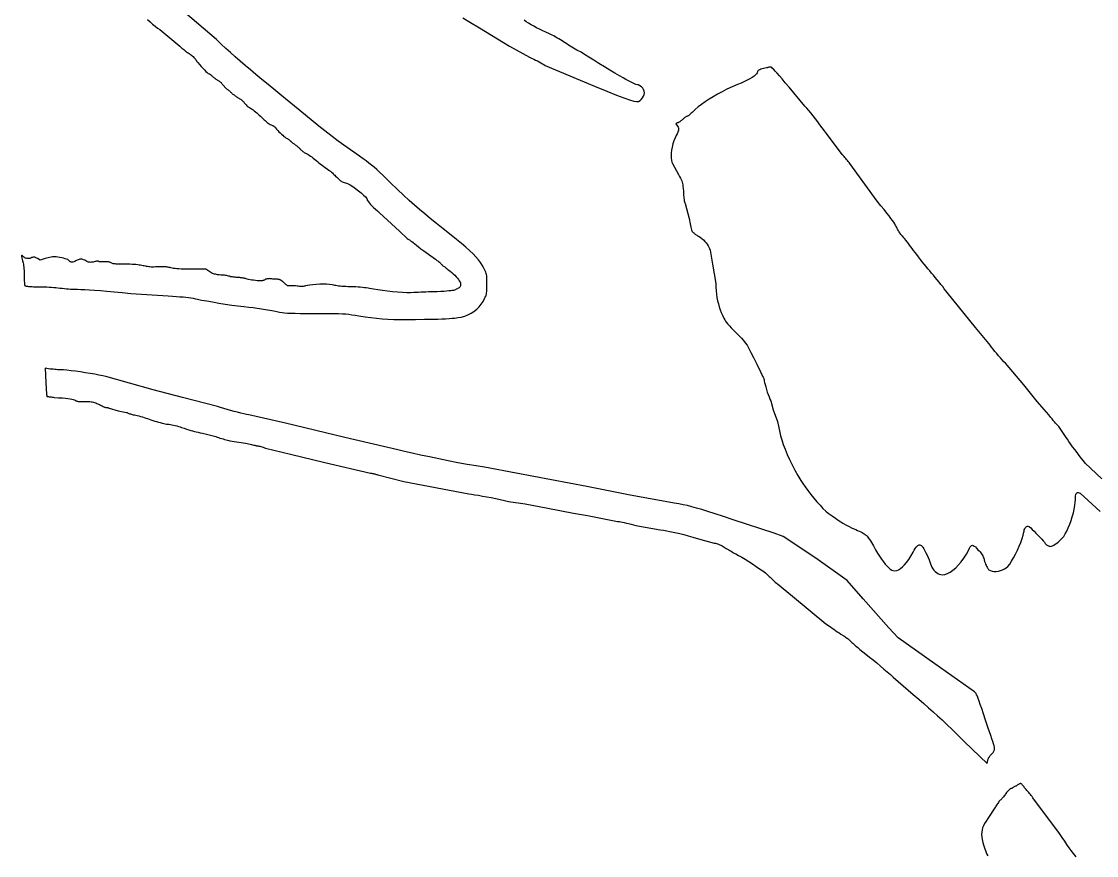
# Model space of a CAD drawing. Extents: x 0.2 to 12.9, y 0.2 to 14.
# Drawn here: x 0.594 to 4.473, y 6.386 to 9.396 of the extents above; entities that cross this region are included whole.
import ezdxf

# ---------------------------------------------------------------- set-up
doc = ezdxf.new("R2010")
doc.units = 0
doc.layers.get('0').update_dxf_attribs({"color": 5, "linetype": 'CONTINUOUS'})

msp = doc.modelspace()

# ---------------------------------------------------------------- linework, layer by layer
at = {"linetype": 'CONTINUOUS'}
for points in [[(1.048, 9.4024), (1.0575, 9.394), (1.0668, 9.3862), (1.0759, 9.3788), (1.0847, 9.3722), (1.0931, 9.3664), (1.1652, 9.3063), (1.1672, 9.3043), (1.1697, 9.3021), (1.1726, 9.2996), (1.1757, 9.297), (1.179, 9.2943), (1.1825, 9.2916), (1.1859, 9.289), (1.1892, 9.2865), (1.1923, 9.2843), (1.1952, 9.2823), (1.198, 9.2804), (1.2009, 9.2783), (1.2039, 9.2761), (1.2069, 9.2738), (1.2098, 9.2714), (1.2127, 9.2689), (1.2154, 9.2663), (1.218, 9.2636), (1.2203, 9.261), (1.2222, 9.2583), (1.2256, 9.2532), (1.2301, 9.2472), (1.2354, 9.2406), (1.2413, 9.2338), (1.2474, 9.2271), (1.2534, 9.2209), (1.259, 9.2154), (1.2638, 9.2111), (1.2677, 9.2082), (1.2703, 9.2072), (1.2709, 9.2068), (1.2717, 9.2064), (1.2728, 9.2058), (1.274, 9.205), (1.2755, 9.204), (1.277, 9.2028), (1.2787, 9.2014), (1.2805, 9.1999), (1.2823, 9.1982), (1.2842, 9.1964), (1.2862, 9.1946), (1.2883, 9.1929), (1.2906, 9.1912), (1.2928, 9.1896), (1.295, 9.188), (1.2973, 9.1866), (1.2994, 9.1853), (1.3014, 9.1842), (1.3033, 9.1832), (1.3051, 9.1822), (1.3069, 9.181), (1.3086, 9.1798), (1.3103, 9.1783), (1.3119, 9.1768), (1.3135, 9.1752), (1.3149, 9.1735), (1.3162, 9.1717), (1.3173, 9.17), (1.3183, 9.1682), (1.3333, 9.1532), (1.3352, 9.1521), (1.3373, 9.1507), (1.3394, 9.1491), (1.3416, 9.1472), (1.3438, 9.1453), (1.3461, 9.1432), (1.3483, 9.1411), (1.3504, 9.139), (1.3525, 9.137), (1.3543, 9.1351), (1.3562, 9.1341), (1.3583, 9.1327), (1.3604, 9.1311), (1.3626, 9.1294), (1.3649, 9.1276), (1.3671, 9.1258), (1.3693, 9.1241), (1.3715, 9.1226), (1.3735, 9.1212), (1.3754, 9.1201), (1.3773, 9.1191), (1.3793, 9.118), (1.3814, 9.1167), (1.3836, 9.1153), (1.3859, 9.1137), (1.3881, 9.1121), (1.3903, 9.1104), (1.3925, 9.1087), (1.3945, 9.1069), (1.3964, 9.1051), (1.3976, 9.1024), (1.3992, 9.0997), (1.4013, 9.0971), (1.4038, 9.0945), (1.4065, 9.092), (1.4096, 9.0895), (1.4129, 9.0872), (1.4163, 9.085), (1.4198, 9.083), (1.4234, 9.0811), (1.4264, 9.079), (1.4298, 9.0765), (1.4336, 9.0735), (1.4378, 9.0701), (1.4422, 9.0664), (1.4468, 9.0625), (1.4515, 9.0583), (1.4562, 9.054), (1.4609, 9.0495), (1.4655, 9.045), (1.4691, 9.0414), (1.4729, 9.0379), (1.4768, 9.0346), (1.4806, 9.0314), (1.4842, 9.0285), (1.4877, 9.026), (1.491, 9.0239), (1.4939, 9.0224), (1.4964, 9.0214), (1.4985, 9.021), (1.4995, 9.0208), (1.5006, 9.0204), (1.5018, 9.0196), (1.5032, 9.0187), (1.5045, 9.0176), (1.5058, 9.0165), (1.5072, 9.0153), (1.5084, 9.0141), (1.5095, 9.013), (1.5105, 9.012), (1.5143, 9.0074), (1.5183, 9.0028), (1.5226, 8.9981), (1.527, 8.9935), (1.5315, 8.9891), (1.536, 8.985), (1.5404, 8.9812), (1.5447, 8.9779), (1.5488, 8.9751), (1.5526, 8.973), (1.5543, 8.972), (1.5561, 8.9709), (1.5578, 8.9697), (1.5594, 8.9685), (1.5608, 8.9673), (1.5621, 8.9663), (1.5631, 8.9653), (1.5639, 8.9646), (1.5644, 8.9641), (1.5646, 8.964), (1.5655, 8.9631), (1.5664, 8.9621), (1.5674, 8.9612), (1.5686, 8.9602), (1.5698, 8.9591), (1.5713, 8.9579), (1.5729, 8.9566), (1.5749, 8.9552), (1.5771, 8.9537), (1.5796, 8.952), (1.5814, 8.951), (1.5832, 8.9498), (1.585, 8.9485), (1.5868, 8.9471), (1.5886, 8.9456), (1.5904, 8.9439), (1.5922, 8.9423), (1.594, 8.9405), (1.5958, 8.9387), (1.5976, 8.9369), (1.5995, 8.9351), (1.6015, 8.933), (1.6037, 8.931), (1.606, 8.9289), (1.6085, 8.9268), (1.611, 8.9248), (1.6136, 8.923), (1.6162, 8.9214), (1.6189, 8.92), (1.6216, 8.9189), (1.6246, 8.9177), (1.628, 8.9158), (1.6319, 8.9133), (1.6362, 8.9103), (1.6408, 8.9069), (1.6456, 8.9031), (1.6507, 8.8991), (1.6559, 8.8948), (1.6613, 8.8904), (1.6667, 8.8859), (1.7027, 8.8589), (1.7039, 8.8585), (1.7055, 8.8575), (1.7075, 8.856), (1.7099, 8.8541), (1.7125, 8.8517), (1.7152, 8.8491), (1.7181, 8.8463), (1.7211, 8.8435), (1.724, 8.8406), (1.7267, 8.8378), (1.731, 8.8336), (1.7348, 8.8299), (1.7383, 8.8266), (1.7416, 8.8238), (1.7447, 8.8213), (1.7479, 8.8192), (1.7512, 8.8175), (1.7547, 8.816), (1.7585, 8.8148), (1.7628, 8.8138), (1.7701, 8.8109), (1.779, 8.8061), (1.7889, 8.7999), (1.7993, 8.7927), (1.8097, 8.7849), (1.8194, 8.7771), (1.8279, 8.7696), (1.8347, 8.7629), (1.8392, 8.7575), (1.8408, 8.7538), (1.8414, 8.7515), (1.8429, 8.7485), (1.8455, 8.7447), (1.8489, 8.7403), (1.8532, 8.7354), (1.8583, 8.73), (1.8642, 8.7242), (1.8708, 8.7182), (1.8781, 8.712), (1.8859, 8.7057), (1.958, 8.6396), (1.985, 8.6126), (1.9893, 8.61), (1.9935, 8.6074), (1.9978, 8.6046), (2.0022, 8.6015), (2.0071, 8.598), (2.0127, 8.5938), (2.019, 8.5888), (2.0264, 8.5829), (2.035, 8.5759), (2.045, 8.5676), (2.0871, 8.5375), (2.0899, 8.5357), (2.0928, 8.5336), (2.0957, 8.5315), (2.0986, 8.5293), (2.1014, 8.527), (2.104, 8.5248), (2.1063, 8.5226), (2.1083, 8.5204), (2.1099, 8.5184), (2.1111, 8.5165), (2.1123, 8.5155), (2.1139, 8.5144), (2.1159, 8.513), (2.1183, 8.5115), (2.1209, 8.5098), (2.1237, 8.5079), (2.1265, 8.5058), (2.1295, 8.5035), (2.1324, 8.5011), (2.1351, 8.4985), (2.1406, 8.4946), (2.1461, 8.4901), (2.1516, 8.4852), (2.1568, 8.4801), (2.1618, 8.4748), (2.1663, 8.4697), (2.1702, 8.4649), (2.1734, 8.4604), (2.1758, 8.4566), (2.1772, 8.4535), (2.1779, 8.45), (2.1782, 8.4469), (2.1781, 8.4441), (2.1775, 8.4415), (2.1764, 8.4392), (2.1748, 8.437), (2.1726, 8.435), (2.1698, 8.4331), (2.1663, 8.4312), (2.1622, 8.4294), (2.1593, 8.4278), (2.1561, 8.4265), (2.1524, 8.4254), (2.1478, 8.4245), (2.1423, 8.4238), (2.1356, 8.4232), (2.1275, 8.4226), (2.1179, 8.4219), (2.1065, 8.4212), (2.0931, 8.4204), (2.083, 8.4203), (2.0728, 8.4201), (2.0626, 8.4198), (2.0527, 8.4194), (2.0432, 8.4189), (2.0343, 8.4185), (2.0262, 8.4181), (2.0192, 8.4177), (2.0134, 8.4175), (2.009, 8.4174), (1.9977, 8.4169), (1.9838, 8.417), (1.968, 8.4176), (1.9508, 8.4188), (1.9328, 8.4204), (1.9145, 8.4224), (1.8965, 8.4246), (1.8794, 8.4271), (1.8636, 8.4297), (1.8498, 8.4324), (1.8441, 8.4333), (1.8377, 8.4342), (1.8309, 8.4351), (1.8236, 8.4358), (1.8161, 8.4366), (1.8083, 8.4372), (1.8005, 8.4377), (1.7928, 8.4381), (1.7851, 8.4383), (1.7778, 8.4384), (1.7706, 8.4385), (1.7635, 8.4388), (1.7566, 8.4392), (1.7499, 8.4397), (1.7436, 8.4403), (1.7378, 8.441), (1.7325, 8.4418), (1.7278, 8.4427), (1.7239, 8.4436), (1.7207, 8.4444), (1.714, 8.446), (1.7049, 8.447), (1.6941, 8.4476), (1.6822, 8.4477), (1.6697, 8.4474), (1.6571, 8.4468), (1.6452, 8.4459), (1.6344, 8.4446), (1.6254, 8.4431), (1.6186, 8.4414), (1.6159, 8.4406), (1.6131, 8.44), (1.6103, 8.4396), (1.6072, 8.4393), (1.604, 8.4392), (1.6005, 8.4393), (1.5966, 8.4396), (1.5924, 8.44), (1.5877, 8.4406), (1.5826, 8.4414), (1.5556, 8.4414), (1.5546, 8.4416), (1.5534, 8.4421), (1.5521, 8.4429), (1.5507, 8.4439), (1.5492, 8.4452), (1.5476, 8.4466), (1.5459, 8.4482), (1.5441, 8.4499), (1.5423, 8.4517), (1.5405, 8.4535), (1.5387, 8.4552), (1.537, 8.4567), (1.5353, 8.4581), (1.5337, 8.4592), (1.5323, 8.4602), (1.531, 8.461), (1.53, 8.4617), (1.5292, 8.4621), (1.5287, 8.4624), (1.5285, 8.4625), (1.5274, 8.4633), (1.526, 8.4639), (1.5243, 8.4644), (1.5222, 8.4648), (1.5199, 8.4651), (1.5173, 8.4653), (1.5144, 8.4654), (1.5113, 8.4654), (1.508, 8.4655), (1.5045, 8.4655), (1.5003, 8.4663), (1.4965, 8.4669), (1.4931, 8.4674), (1.49, 8.4676), (1.4872, 8.4677), (1.4846, 8.4676), (1.4821, 8.4674), (1.4796, 8.4669), (1.4771, 8.4663), (1.4745, 8.4655), (1.4734, 8.4646), (1.472, 8.4637), (1.4703, 8.4628), (1.4684, 8.462), (1.4662, 8.4613), (1.4639, 8.4607), (1.4614, 8.4602), (1.4588, 8.4598), (1.4562, 8.4596), (1.4534, 8.4595), (1.4492, 8.4596), (1.4438, 8.4601), (1.4377, 8.4608), (1.4312, 8.4618), (1.4245, 8.4628), (1.4182, 8.464), (1.4125, 8.4652), (1.4077, 8.4664), (1.4042, 8.4675), (1.4024, 8.4685), (1.4012, 8.4686), (1.3996, 8.4688), (1.3976, 8.4691), (1.3952, 8.4695), (1.3926, 8.47), (1.3899, 8.4704), (1.387, 8.4708), (1.3841, 8.4712), (1.3812, 8.4714), (1.3784, 8.4715), (1.3748, 8.4716), (1.3712, 8.4718), (1.3677, 8.4721), (1.3643, 8.4725), (1.3611, 8.473), (1.358, 8.4734), (1.3552, 8.4738), (1.3526, 8.4742), (1.3503, 8.4744), (1.3483, 8.4745), (1.3463, 8.4754), (1.3437, 8.4763), (1.3408, 8.4771), (1.3374, 8.4779), (1.3337, 8.4786), (1.3297, 8.4792), (1.3256, 8.4797), (1.3213, 8.4801), (1.3168, 8.4804), (1.3123, 8.4805), (1.3064, 8.4813), (1.3013, 8.482), (1.2969, 8.4827), (1.293, 8.4834), (1.2894, 8.4842), (1.2861, 8.4852), (1.283, 8.4865), (1.2799, 8.4881), (1.2767, 8.4901), (1.2733, 8.4925), (1.2583, 8.5015), (1.2012, 8.5015), (1.1893, 8.5016), (1.1787, 8.5018), (1.1694, 8.5022), (1.1611, 8.5028), (1.1539, 8.5034), (1.1476, 8.5041), (1.1421, 8.5049), (1.1372, 8.5057), (1.1329, 8.5066), (1.1291, 8.5075), (1.1256, 8.5083), (1.1221, 8.509), (1.1186, 8.5095), (1.115, 8.5099), (1.1111, 8.5101), (1.1069, 8.5103), (1.1021, 8.5104), (1.0968, 8.5105), (1.0909, 8.5105), (1.0841, 8.5105), (1.0773, 8.5098), (1.0713, 8.5094), (1.0659, 8.5093), (1.0611, 8.5094), (1.0567, 8.5098), (1.0525, 8.5103), (1.0485, 8.511), (1.0445, 8.5118), (1.0404, 8.5126), (1.036, 8.5135), (1.0322, 8.5144), (1.0281, 8.5153), (1.0234, 8.5161), (1.0184, 8.5169), (1.0128, 8.5176), (1.0066, 8.5183), (0.9999, 8.5188), (0.9926, 8.5192), (0.9846, 8.5194), (0.976, 8.5195), (0.9667, 8.5195), (0.9585, 8.5195), (0.9514, 8.5196), (0.9453, 8.5197), (0.9399, 8.5199), (0.9353, 8.5202), (0.9313, 8.5206), (0.9278, 8.5211), (0.9247, 8.5217), (0.9219, 8.5225), (0.9193, 8.5242), (0.9168, 8.5254), (0.9144, 8.5265), (0.912, 8.5272), (0.9095, 8.5278), (0.907, 8.5281), (0.9043, 8.5284), (0.9014, 8.5285), (0.8983, 8.5285), (0.8949, 8.5285), (0.8739, 8.5285), (0.873, 8.5293), (0.872, 8.53), (0.8709, 8.5304), (0.8697, 8.5307), (0.8682, 8.5308), (0.8665, 8.5307), (0.8645, 8.5304), (0.862, 8.53), (0.8592, 8.5293), (0.8559, 8.5285), (0.8517, 8.5277), (0.8481, 8.5271), (0.845, 8.5267), (0.8423, 8.5266), (0.8397, 8.5267), (0.8373, 8.527), (0.8348, 8.5277), (0.8321, 8.5286), (0.8292, 8.5299), (0.8258, 8.5315), (0.8216, 8.534), (0.8178, 8.5359), (0.8143, 8.5372), (0.811, 8.538), (0.8078, 8.5383), (0.8046, 8.538), (0.8014, 8.5372), (0.7979, 8.5359), (0.794, 8.534), (0.7898, 8.5315), (0.7856, 8.5299), (0.7821, 8.5287), (0.779, 8.5278), (0.7764, 8.5274), (0.774, 8.5274), (0.7718, 8.5279), (0.7697, 8.5288), (0.7676, 8.5302), (0.7653, 8.5321), (0.7628, 8.5345), (0.7602, 8.5363), (0.7563, 8.5381), (0.7512, 8.5398), (0.7453, 8.5414), (0.7387, 8.5428), (0.7318, 8.5441), (0.7248, 8.5451), (0.718, 8.5459), (0.7115, 8.5464), (0.7057, 8.5465), (0.6787, 8.5405), (0.6607, 8.5345), (0.6516, 8.5405), (0.6484, 8.5422), (0.6457, 8.5434), (0.6435, 8.5444), (0.6417, 8.5451), (0.64, 8.5454), (0.6385, 8.5455), (0.6369, 8.5453), (0.6351, 8.545), (0.6331, 8.5443), (0.6306, 8.5435), (0.627, 8.542), (0.6235, 8.541), (0.62, 8.5404), (0.6166, 8.5403), (0.6134, 8.5405), (0.6103, 8.5412), (0.6075, 8.5421), (0.6049, 8.5434), (0.6026, 8.5448), (0.6006, 8.5465), (0.5982, 8.549), (0.5962, 8.5508), (0.5948, 8.5518), (0.5939, 8.5521), (0.5935, 8.5514), (0.5935, 8.5498), (0.5939, 8.5471), (0.5947, 8.5432), (0.596, 8.538), (0.5976, 8.5315), (0.5985, 8.5284), (0.5994, 8.5245), (0.6002, 8.5199), (0.601, 8.5147), (0.6017, 8.509), (0.6024, 8.503), (0.6029, 8.4967), (0.6033, 8.4903), (0.6035, 8.4839), (0.6036, 8.4775), (0.6036, 8.47), (0.6036, 8.4636), (0.6037, 8.4583), (0.6038, 8.454), (0.604, 8.4505), (0.6042, 8.4476), (0.6046, 8.4454), (0.6051, 8.4437), (0.6058, 8.4424), (0.6066, 8.4414), (0.6079, 8.4414), (0.6098, 8.4411), (0.6123, 8.4408), (0.6154, 8.4404), (0.619, 8.4399), (0.623, 8.4395), (0.6275, 8.4391), (0.6323, 8.4388), (0.6373, 8.4385), (0.6426, 8.4384), (0.6477, 8.4384), (0.6539, 8.4384), (0.6609, 8.4384), (0.6686, 8.4383), (0.6768, 8.4381), (0.6852, 8.4378), (0.6937, 8.4374), (0.7021, 8.4369), (0.7102, 8.4362), (0.7177, 8.4354), (0.7251, 8.4345), (0.7327, 8.4337), (0.7404, 8.4328), (0.7481, 8.432), (0.7556, 8.4313), (0.7629, 8.4307), (0.7698, 8.4302), (0.7761, 8.4298), (0.7819, 8.4295), (0.7868, 8.4294), (0.7961, 8.4293), (0.8077, 8.429), (0.8217, 8.4285), (0.8381, 8.4276), (0.857, 8.4264), (0.8782, 8.4249), (0.902, 8.423), (0.9281, 8.4206), (0.9568, 8.4177), (0.988, 8.4144), (1.1231, 8.4054), (1.1385, 8.4045), (1.1525, 8.4036), (1.1651, 8.4026), (1.1765, 8.4016), (1.1869, 8.4005), (1.1964, 8.3994), (1.2051, 8.3981), (1.2133, 8.3967), (1.2209, 8.3951), (1.2282, 8.3934), (1.2436, 8.3904), (1.2621, 8.3871), (1.283, 8.3835), (1.3055, 8.3798), (1.3288, 8.3761), (1.3521, 8.3726), (1.3746, 8.3695), (1.3955, 8.3668), (1.4141, 8.3647), (1.4294, 8.3634), (1.5045, 8.3514), (1.5153, 8.3489), (1.5247, 8.347), (1.5336, 8.3454), (1.5429, 8.3443), (1.5533, 8.3435), (1.5657, 8.3429), (1.5809, 8.3426), (1.5997, 8.3424), (1.6231, 8.3423), (1.6517, 8.3423), (1.6796, 8.3423), (1.7028, 8.3423), (1.722, 8.3421), (1.738, 8.3418), (1.7515, 8.3412), (1.7634, 8.3404), (1.7745, 8.3392), (1.7856, 8.3377), (1.7974, 8.3358), (1.8108, 8.3333), (1.8334, 8.33), (1.8545, 8.3272), (1.8749, 8.3249), (1.8952, 8.3231), (1.9159, 8.3217), (1.9377, 8.3208), (1.9612, 8.3203), (1.987, 8.3203), (2.0158, 8.3206), (2.048, 8.3213), (2.0642, 8.3214), (2.0801, 8.3217), (2.0956, 8.3221), (2.1102, 8.3226), (2.1239, 8.3232), (2.1363, 8.3239), (2.1471, 8.3247), (2.1563, 8.3255), (2.1633, 8.3264), (2.1682, 8.3273), (2.1807, 8.329), (2.1929, 8.3322), (2.2046, 8.3368), (2.2158, 8.3426), (2.2264, 8.3495), (2.2361, 8.3574), (2.2448, 8.3661), (2.2525, 8.3757), (2.2591, 8.3858), (2.2643, 8.3964), (2.2667, 8.4007), (2.2687, 8.4046), (2.2702, 8.4085), (2.2713, 8.4124), (2.2721, 8.4167), (2.2727, 8.4215), (2.273, 8.427), (2.2732, 8.4336), (2.2733, 8.4413), (2.2733, 8.4505), (2.2733, 8.4594), (2.2732, 8.4668), (2.2729, 8.4728), (2.2725, 8.4779), (2.2718, 8.4824), (2.2707, 8.4866), (2.2691, 8.4908), (2.2671, 8.4955), (2.2645, 8.501), (2.2613, 8.5075), (2.2562, 8.5166), (2.25, 8.526), (2.2424, 8.5358), (2.2334, 8.5461), (2.223, 8.5571), (2.2109, 8.5687), (2.1971, 8.5812), (2.1814, 8.5946), (2.1638, 8.609), (2.1441, 8.6246), (2.1156, 8.6473), (2.0908, 8.6671), (2.0688, 8.6848), (2.0488, 8.7012), (2.03, 8.717), (2.0116, 8.733), (1.9927, 8.7499), (1.9725, 8.7685), (1.9502, 8.7895), (1.9249, 8.8138), (1.9099, 8.8287), (1.8969, 8.8414), (1.8856, 8.8522), (1.8754, 8.8615), (1.866, 8.8697), (1.8568, 8.8774), (1.8475, 8.8848), (1.8375, 8.8924), (1.8264, 8.9007), (1.8138, 8.9099), (1.7357, 8.964), (1.6667, 9.018), (1.5976, 9.0751), (1.5466, 9.1171), (1.4835, 9.1682), (1.4608, 9.1866), (1.4396, 9.2041), (1.4196, 9.2208), (1.4006, 9.2369), (1.3825, 9.2526), (1.365, 9.2681), (1.3479, 9.2834), (1.3311, 9.2988), (1.3143, 9.3144), (1.2973, 9.3303), (1.1531, 9.4535)], [(2.1856, 9.4094), (2.2137, 9.3924), (2.2462, 9.3724), (2.3544, 9.3063), (2.4264, 9.2673), (2.4313, 9.2652), (2.4367, 9.2627), (2.4425, 9.2598), (2.4487, 9.2567), (2.455, 9.2534), (2.4612, 9.25), (2.4674, 9.2466), (2.4732, 9.2432), (2.4786, 9.2401), (2.4835, 9.2372), (2.6607, 9.1622), (2.7052, 9.1444), (2.7405, 9.1304), (2.7677, 9.12), (2.7881, 9.1128), (2.8029, 9.1085), (2.8133, 9.1068), (2.8205, 9.1074), (2.8257, 9.1101), (2.83, 9.1144), (2.8348, 9.1201), (2.8385, 9.1258), (2.8407, 9.1318), (2.8414, 9.1379), (2.8407, 9.144), (2.8386, 9.1498), (2.8353, 9.1552), (2.8308, 9.1599), (2.8251, 9.1638), (2.8185, 9.1666), (2.8108, 9.1682), (2.7748, 9.1862), (2.7646, 9.192), (2.751, 9.1999), (2.7346, 9.2097), (2.7164, 9.2206), (2.6971, 9.2324), (2.6775, 9.2444), (2.6584, 9.2561), (2.6407, 9.2672), (2.6252, 9.2771), (2.6126, 9.2853), (2.6079, 9.2873), (2.6026, 9.2899), (2.5971, 9.2928), (2.5912, 9.296), (2.5852, 9.2995), (2.5791, 9.3032), (2.573, 9.307), (2.567, 9.3109), (2.5611, 9.3146), (2.5556, 9.3183), (2.55, 9.322), (2.5441, 9.3258), (2.5381, 9.3296), (2.532, 9.3334), (2.5259, 9.3371), (2.5199, 9.3406), (2.514, 9.3438), (2.5085, 9.3468), (2.5033, 9.3493), (2.4985, 9.3514), (2.4862, 9.3568), (2.4743, 9.3622), (2.4631, 9.3676), (2.4524, 9.373), (2.4422, 9.3784), (2.4325, 9.3838), (2.4234, 9.3892), (2.4149, 9.3946), (2.4069, 9.4)], [(4.4925, 7.7447), (4.4324, 7.8018), (4.4257, 7.8098), (4.4183, 7.819), (4.4105, 7.8291), (4.4025, 7.8398), (4.3945, 7.8506), (4.3868, 7.8613), (4.3796, 7.8714), (4.3731, 7.8806), (4.3677, 7.8886), (4.3634, 7.8949), (4.3393, 7.9309), (4.3364, 7.934), (4.333, 7.9376), (4.3292, 7.9418), (4.3252, 7.9463), (4.3209, 7.9512), (4.3166, 7.9562), (4.3123, 7.9613), (4.3081, 7.9664), (4.3041, 7.9713), (4.3003, 7.976), (4.2583, 8.024), (4.2102, 8.0841), (4.1441, 8.1622), (4.1385, 8.168), (4.1324, 8.1746), (4.1261, 8.1817), (4.1195, 8.1893), (4.113, 8.1971), (4.1065, 8.205), (4.1003, 8.2128), (4.0944, 8.2204), (4.0889, 8.2276), (4.0841, 8.2342), (4.036, 8.2913), (3.9339, 8.4174), (3.9291, 8.4241), (3.9236, 8.4313), (3.9177, 8.439), (3.9113, 8.4471), (3.9047, 8.4553), (3.8978, 8.4637), (3.8909, 8.472), (3.8841, 8.4802), (3.8773, 8.488), (3.8709, 8.4955), (3.8644, 8.503), (3.8577, 8.5111), (3.8508, 8.5196), (3.8439, 8.5284), (3.8371, 8.5372), (3.8304, 8.5459), (3.8241, 8.5543), (3.8181, 8.5624), (3.8127, 8.5699), (3.8078, 8.5766), (3.8032, 8.5829), (3.7986, 8.5891), (3.7939, 8.5951), (3.7893, 8.6008), (3.7849, 8.6062), (3.7808, 8.6112), (3.777, 8.6156), (3.7737, 8.6193), (3.7709, 8.6224), (3.7688, 8.6246), (3.7669, 8.6274), (3.7649, 8.6303), (3.7628, 8.6334), (3.7607, 8.6365), (3.7586, 8.6396), (3.7567, 8.6428), (3.7548, 8.6459), (3.7532, 8.6489), (3.7518, 8.6519), (3.7508, 8.6547), (3.7479, 8.66), (3.7447, 8.6655), (3.7409, 8.6714), (3.7364, 8.6779), (3.7309, 8.6854), (3.7242, 8.6942), (3.7161, 8.7046), (3.7064, 8.7167), (3.6951, 8.731), (3.6817, 8.7477), (3.5826, 8.8829), (3.5798, 8.8866), (3.5769, 8.8903), (3.5739, 8.8942), (3.5709, 8.898), (3.5679, 8.9017), (3.5651, 8.9052), (3.5623, 8.9084), (3.5598, 8.9113), (3.5575, 8.9139), (3.5556, 8.9159), (3.4985, 8.991), (3.491, 9.0012), (3.4832, 9.012), (3.475, 9.023), (3.4667, 9.0341), (3.4583, 9.045), (3.4501, 9.0556), (3.442, 9.0657), (3.4343, 9.0749), (3.4271, 9.0831), (3.4204, 9.0901), (3.3634, 9.1592), (3.3499, 9.175), (3.3383, 9.1886), (3.3285, 9.1999), (3.3202, 9.2092), (3.3134, 9.2166), (3.308, 9.2223), (3.3038, 9.2264), (3.3007, 9.2292), (3.2986, 9.2308), (3.2973, 9.2312), (3.2963, 9.2312), (3.2952, 9.2311), (3.2937, 9.231), (3.292, 9.2309), (3.2902, 9.2306), (3.2882, 9.2302), (3.2862, 9.2297), (3.2842, 9.229), (3.2823, 9.2282), (3.2763, 9.2272), (3.2708, 9.2261), (3.2659, 9.2248), (3.2616, 9.2234), (3.2579, 9.2218), (3.2548, 9.2202), (3.2524, 9.2185), (3.2507, 9.2168), (3.2496, 9.215), (3.2492, 9.2132), (3.2485, 9.2103), (3.2461, 9.2068), (3.2422, 9.2029), (3.2369, 9.1987), (3.2301, 9.1941), (3.222, 9.1892), (3.2126, 9.1841), (3.202, 9.1789), (3.1901, 9.1736), (3.1772, 9.1682), (3.1578, 9.1599), (3.1393, 9.1513), (3.1218, 9.1425), (3.1051, 9.1334), (3.0893, 9.1242), (3.0745, 9.115), (3.0605, 9.1057), (3.0474, 9.0964), (3.0353, 9.0872), (3.024, 9.0781), (3.0204, 9.0745), (3.0169, 9.071), (3.0135, 9.0676), (3.0102, 9.0644), (3.0071, 9.0616), (3.0044, 9.059), (3.0019, 9.057), (2.9998, 9.0554), (2.9982, 9.0544), (2.997, 9.0541), (2.9959, 9.0539), (2.9945, 9.0534), (2.9929, 9.0526), (2.9911, 9.0516), (2.9891, 9.0503), (2.987, 9.0489), (2.9849, 9.0473), (2.9829, 9.0456), (2.9809, 9.0438), (2.979, 9.042), (2.9771, 9.0403), (2.9751, 9.0385), (2.973, 9.0368), (2.9709, 9.0352), (2.9688, 9.0338), (2.9669, 9.0325), (2.965, 9.0315), (2.9634, 9.0307), (2.962, 9.0302), (2.961, 9.03), (2.955, 9.027), (2.961, 9.018), (2.9626, 9.0147), (2.9638, 9.0119), (2.9645, 9.0093), (2.9647, 9.0067), (2.9643, 9.0038), (2.9633, 9.0003), (2.9617, 8.996), (2.9592, 8.9907), (2.956, 8.9841), (2.952, 8.976), (2.9478, 8.965), (2.9444, 8.9539), (2.9417, 8.9428), (2.9397, 8.932), (2.9384, 8.9215), (2.9379, 8.9118), (2.9381, 8.9028), (2.939, 8.8949), (2.9406, 8.8882), (2.9429, 8.8829), (2.964, 8.8438), (2.968, 8.8365), (2.9713, 8.8304), (2.9739, 8.8252), (2.9759, 8.8205), (2.9775, 8.8161), (2.9787, 8.8114), (2.9796, 8.8062), (2.9804, 8.8001), (2.9811, 8.7928), (2.982, 8.7838), (2.9821, 8.7784), (2.9823, 8.773), (2.9827, 8.7678), (2.9832, 8.7627), (2.9839, 8.7579), (2.9846, 8.7533), (2.9854, 8.749), (2.9862, 8.7452), (2.9871, 8.7417), (2.988, 8.7387), (3.003, 8.6847), (3.004, 8.6783), (3.0051, 8.6719), (3.0063, 8.6656), (3.0077, 8.6596), (3.009, 8.6539), (3.0103, 8.6488), (3.0117, 8.6444), (3.0129, 8.6408), (3.014, 8.6381), (3.015, 8.6366), (3.0161, 8.6356), (3.0175, 8.6342), (3.0192, 8.6326), (3.0211, 8.6309), (3.0233, 8.6291), (3.0256, 8.6273), (3.0281, 8.6256), (3.0307, 8.6241), (3.0333, 8.6227), (3.036, 8.6216), (3.0429, 8.617), (3.0491, 8.6123), (3.0546, 8.6074), (3.0595, 8.6023), (3.0638, 8.5972), (3.0676, 8.592), (3.0709, 8.5867), (3.0737, 8.5814), (3.0761, 8.576), (3.0781, 8.5706), (3.0871, 8.5195), (3.0991, 8.4505), (3.0994, 8.4371), (3.1002, 8.4242), (3.1014, 8.4116), (3.1032, 8.3995), (3.1055, 8.3878), (3.1082, 8.3765), (3.1113, 8.3657), (3.1149, 8.3554), (3.1188, 8.3456), (3.1231, 8.3363), (3.1258, 8.3303), (3.1284, 8.3249), (3.1312, 8.3197), (3.1344, 8.3146), (3.1381, 8.3093), (3.1426, 8.3037), (3.1479, 8.2975), (3.1543, 8.2905), (3.162, 8.2825), (3.1712, 8.2733), (3.1824, 8.262), (3.1915, 8.2528), (3.199, 8.2446), (3.2055, 8.2364), (3.2117, 8.2271), (3.2183, 8.2158), (3.2259, 8.2013), (3.2352, 8.1828), (3.2467, 8.159), (3.2613, 8.1291), (3.2631, 8.1255), (3.2648, 8.122), (3.2665, 8.1186), (3.2681, 8.1153), (3.2695, 8.1122), (3.2708, 8.1095), (3.2718, 8.107), (3.2726, 8.1049), (3.2731, 8.1033), (3.2733, 8.1021), (3.2737, 8.0983), (3.2749, 8.0926), (3.2768, 8.0853), (3.2791, 8.077), (3.2819, 8.0679), (3.2849, 8.0586), (3.2881, 8.0495), (3.2913, 8.0409), (3.2944, 8.0333), (3.2973, 8.027), (3.3063, 7.994), (3.3213, 7.952), (3.3303, 7.9129), (3.3329, 7.9002), (3.337, 7.8856), (3.3424, 7.8694), (3.349, 7.852), (3.3566, 7.8337), (3.3651, 7.8148), (3.3744, 7.7955), (3.3843, 7.7762), (3.3947, 7.7572), (3.4054, 7.7387), (3.4126, 7.728), (3.4212, 7.7159), (3.431, 7.7028), (3.4416, 7.6893), (3.4527, 7.6757), (3.464, 7.6624), (3.4752, 7.6499), (3.4858, 7.6387), (3.4957, 7.6291), (3.5045, 7.6216), (3.5186, 7.6117), (3.5306, 7.6033), (3.5409, 7.5962), (3.5498, 7.5903), (3.5578, 7.5852), (3.5653, 7.5808), (3.5726, 7.5767), (3.5801, 7.5728), (3.5883, 7.5688), (3.5976, 7.5646), (3.6045, 7.5619), (3.6109, 7.5592), (3.6168, 7.5565), (3.6221, 7.554), (3.6269, 7.5514), (3.6311, 7.549), (3.6348, 7.5467), (3.638, 7.5445), (3.6406, 7.5424), (3.6426, 7.5405), (3.6447, 7.5383), (3.6472, 7.5352), (3.6502, 7.5314), (3.6534, 7.5269), (3.6569, 7.5218), (3.6606, 7.5161), (3.6644, 7.51), (3.6682, 7.5034), (3.672, 7.4966), (3.6757, 7.4895), (3.6829, 7.4772), (3.69, 7.4658), (3.697, 7.4553), (3.7039, 7.4458), (3.7106, 7.4373), (3.717, 7.43), (3.723, 7.424), (3.7287, 7.4193), (3.734, 7.4161), (3.7387, 7.4144), (3.7451, 7.4135), (3.7517, 7.4144), (3.7585, 7.4169), (3.7654, 7.4212), (3.7725, 7.4272), (3.7798, 7.4347), (3.7873, 7.4439), (3.795, 7.4546), (3.8028, 7.4668), (3.8108, 7.4805), (3.8151, 7.4879), (3.8188, 7.4939), (3.8222, 7.4987), (3.8253, 7.5023), (3.8281, 7.5049), (3.8307, 7.5064), (3.8332, 7.5071), (3.8357, 7.5069), (3.8382, 7.506), (3.8408, 7.5045), (3.8431, 7.5025), (3.846, 7.4985), (3.8495, 7.4929), (3.8533, 7.486), (3.8574, 7.4782), (3.8614, 7.4699), (3.8652, 7.4614), (3.8687, 7.4531), (3.8716, 7.4453), (3.8739, 7.4384), (3.876, 7.4322), (3.8788, 7.4263), (3.8822, 7.4207), (3.8861, 7.4156), (3.8904, 7.411), (3.8951, 7.4071), (3.9, 7.4039), (3.9052, 7.4014), (3.9105, 7.3999), (3.9159, 7.3994), (3.9252, 7.4005), (3.9348, 7.4036), (3.9448, 7.4086), (3.9549, 7.4155), (3.9651, 7.4242), (3.9752, 7.4344), (3.985, 7.4462), (3.9945, 7.4594), (4.0036, 7.4738), (4.012, 7.4895), (4.0146, 7.4952), (4.0172, 7.4996), (4.0197, 7.5027), (4.0223, 7.5046), (4.0252, 7.5053), (4.0282, 7.5046), (4.0317, 7.5027), (4.0356, 7.4996), (4.04, 7.4952), (4.045, 7.4895), (4.0492, 7.4852), (4.0527, 7.4814), (4.0557, 7.4778), (4.0583, 7.4743), (4.0604, 7.4707), (4.0623, 7.467), (4.0641, 7.463), (4.0657, 7.4585), (4.0673, 7.4533), (4.0691, 7.4474), (4.0709, 7.4423), (4.0727, 7.4377), (4.0744, 7.4336), (4.0761, 7.43), (4.0777, 7.4268), (4.0792, 7.4241), (4.0807, 7.4218), (4.0819, 7.42), (4.0831, 7.4185), (4.0841, 7.4174), (4.0899, 7.4143), (4.0965, 7.4123), (4.1035, 7.4113), (4.111, 7.4113), (4.1186, 7.4122), (4.1262, 7.414), (4.1337, 7.4166), (4.1408, 7.4201), (4.1473, 7.4244), (4.1532, 7.4294), (4.1597, 7.4378), (4.1666, 7.4483), (4.1736, 7.4604), (4.1806, 7.4736), (4.1873, 7.4876), (4.1936, 7.5019), (4.1992, 7.5159), (4.204, 7.5294), (4.2077, 7.5417), (4.2102, 7.5526), (4.2112, 7.5569), (4.2124, 7.5608), (4.2137, 7.5643), (4.2153, 7.5673), (4.217, 7.5698), (4.2189, 7.5718), (4.2209, 7.5732), (4.2232, 7.574), (4.2256, 7.5741), (4.2282, 7.5736), (4.231, 7.5716), (4.2353, 7.5679), (4.2409, 7.5628), (4.2474, 7.5565), (4.2545, 7.5495), (4.2617, 7.5422), (4.2688, 7.5349), (4.2753, 7.5279), (4.2809, 7.5217), (4.2853, 7.5165), (4.2864, 7.5139), (4.2881, 7.5115), (4.29, 7.5093), (4.2923, 7.5073), (4.2947, 7.5056), (4.2972, 7.5042), (4.2997, 7.503), (4.3021, 7.5022), (4.3043, 7.5017), (4.3063, 7.5015), (4.3102, 7.502), (4.3145, 7.5035), (4.3191, 7.5059), (4.3241, 7.509), (4.3292, 7.5128), (4.3344, 7.5171), (4.3396, 7.5218), (4.3447, 7.5269), (4.3497, 7.5321), (4.3544, 7.5375), (4.3598, 7.5465), (4.3654, 7.557), (4.3708, 7.5687), (4.3761, 7.5813), (4.381, 7.5946), (4.3855, 7.6082), (4.3894, 7.622), (4.3926, 7.6355), (4.395, 7.6485), (4.3964, 7.6607), (4.3965, 7.6698), (4.3968, 7.6774), (4.3975, 7.6835), (4.3984, 7.6883), (4.3998, 7.6918), (4.4016, 7.6942), (4.4039, 7.6955), (4.4068, 7.6957), (4.4103, 7.6951), (4.4144, 7.6937), (4.4865, 7.6276)], [(4.399, 6.3815), (4.3899, 6.3928), (4.3818, 6.4035), (4.374, 6.4142), (4.3663, 6.4252), (4.3583, 6.4371), (4.3494, 6.4503), (4.3393, 6.4655), (4.2432, 6.5946), (4.2405, 6.5983), (4.2375, 6.6021), (4.2345, 6.606), (4.2314, 6.6099), (4.2282, 6.6137), (4.2251, 6.6175), (4.222, 6.6211), (4.2189, 6.6246), (4.216, 6.6278), (4.2132, 6.6306), (4.2114, 6.6332), (4.2096, 6.6357), (4.2079, 6.6379), (4.2062, 6.6398), (4.2046, 6.6415), (4.2031, 6.6429), (4.2016, 6.6441), (4.2003, 6.6449), (4.1992, 6.6455), (4.1982, 6.6456), (4.1972, 6.6453), (4.1961, 6.6448), (4.1946, 6.6442), (4.1929, 6.6434), (4.1911, 6.6424), (4.1891, 6.6412), (4.1871, 6.6399), (4.1851, 6.6383), (4.1832, 6.6366), (4.1806, 6.6357), (4.1781, 6.6345), (4.1759, 6.6334), (4.1738, 6.6322), (4.1719, 6.631), (4.1702, 6.6299), (4.1687, 6.629), (4.1673, 6.6283), (4.1662, 6.6278), (4.1652, 6.6276), (4.1642, 6.6274), (4.163, 6.627), (4.1617, 6.6262), (4.1603, 6.6251), (4.1588, 6.6239), (4.1572, 6.6224), (4.1555, 6.6209), (4.1537, 6.6192), (4.152, 6.6174), (4.1502, 6.6156), (4.1483, 6.6128), (4.1462, 6.6099), (4.1441, 6.6069), (4.1419, 6.6039), (4.1396, 6.601), (4.1374, 6.5981), (4.1352, 6.5954), (4.133, 6.5928), (4.131, 6.5906), (4.1291, 6.5886), (4.1272, 6.5873), (4.1252, 6.5855), (4.1231, 6.5831), (4.1209, 6.5804), (4.1186, 6.5773), (4.1164, 6.5741), (4.1142, 6.5708), (4.112, 6.5675), (4.11, 6.5644), (4.1081, 6.5616), (4.0811, 6.5195), (4.0745, 6.5101), (4.0691, 6.5015), (4.0649, 6.4935), (4.0618, 6.4858), (4.0597, 6.4782), (4.0586, 6.4704), (4.0584, 6.4622), (4.0592, 6.4533), (4.0607, 6.4435), (4.0631, 6.4324), (4.0649, 6.4246), (4.067, 6.4172), (4.0693, 6.4102), (4.0717, 6.4036), (4.0743, 6.3971), (4.0771, 6.3909), (4.0801, 6.3848)]]:
    msp.add_lwpolyline(points, dxfattribs=at)
msp.add_lwpolyline([(0.6817, 8.0931), (0.6818, 8.0852), (0.682, 8.0777), (0.6823, 8.0707), (0.6827, 8.0643), (0.6832, 8.0586), (0.6836, 8.0535), (0.684, 8.0493), (0.6844, 8.0459), (0.6846, 8.0435), (0.6847, 8.042), (0.6863, 8.042), (0.6883, 8.042), (0.6907, 8.0419), (0.6937, 8.0417), (0.697, 8.0414), (0.7006, 8.041), (0.7043, 8.0405), (0.708, 8.0398), (0.7117, 8.039), (0.7275, 8.0381), (0.7409, 8.0372), (0.752, 8.0363), (0.7612, 8.0352), (0.7688, 8.0342), (0.7748, 8.033), (0.7797, 8.0317), (0.7837, 8.0303), (0.787, 8.0287), (0.7898, 8.027), (0.7916, 8.0262), (0.7935, 8.0256), (0.7956, 8.0251), (0.798, 8.0247), (0.8007, 8.0244), (0.8038, 8.0242), (0.8075, 8.0241), (0.8119, 8.0241), (0.8169, 8.024), (0.8228, 8.024), (0.8295, 8.024), (0.8353, 8.0239), (0.8404, 8.0238), (0.8449, 8.0235), (0.8491, 8.0229), (0.8531, 8.0221), (0.8571, 8.0209), (0.8613, 8.0194), (0.8658, 8.0175), (0.8709, 8.015), (0.8745, 8.0132), (0.878, 8.0115), (0.8814, 8.0098), (0.8847, 8.0082), (0.8878, 8.0068), (0.8905, 8.0055), (0.893, 8.0045), (0.8951, 8.0037), (0.8967, 8.0032), (0.8979, 8.003), (0.8989, 8.003), (0.9, 8.003), (0.9012, 8.0029), (0.9026, 8.0028), (0.9039, 8.0026), (0.9053, 8.0023), (0.9066, 8.002), (0.9078, 8.0015), (0.9089, 8.0008), (0.9099, 8), (0.9429, 7.991), (0.973, 7.985), (0.9743, 7.9843), (0.9759, 7.9836), (0.978, 7.9827), (0.9805, 7.9816), (0.9833, 7.9804), (0.9865, 7.9793), (0.9899, 7.9781), (0.9934, 7.977), (0.997, 7.976), (1.001, 7.9757), (1.0058, 7.975), (1.0112, 7.9739), (1.0171, 7.9724), (1.0233, 7.9707), (1.0296, 7.9688), (1.036, 7.9668), (1.0424, 7.9648), (1.0484, 7.9628), (1.054, 7.961), (1.0605, 7.9584), (1.0672, 7.9559), (1.0741, 7.9537), (1.081, 7.9516), (1.0878, 7.9497), (1.0945, 7.948), (1.1009, 7.9465), (1.1068, 7.9451), (1.1123, 7.9439), (1.1171, 7.9429), (1.1211, 7.9428), (1.1256, 7.9423), (1.1307, 7.9415), (1.1361, 7.9404), (1.1419, 7.9392), (1.1478, 7.9378), (1.1538, 7.9362), (1.1598, 7.9345), (1.1656, 7.9327), (1.1712, 7.9309), (1.1806, 7.9276), (1.1891, 7.9247), (1.1968, 7.9222), (1.2041, 7.9201), (1.211, 7.9182), (1.2177, 7.9164), (1.2244, 7.9148), (1.2312, 7.9132), (1.2385, 7.9116), (1.2463, 7.9099), (1.2943, 7.8979), (1.2991, 7.8961), (1.3042, 7.8943), (1.3097, 7.8926), (1.3153, 7.8909), (1.321, 7.8893), (1.3265, 7.8877), (1.3319, 7.8863), (1.3369, 7.885), (1.3414, 7.8839), (1.3454, 7.8829), (1.4024, 7.8739), (1.4078, 7.8729), (1.4131, 7.8718), (1.4182, 7.8706), (1.4231, 7.8694), (1.4276, 7.8682), (1.4316, 7.8672), (1.4351, 7.8662), (1.438, 7.8655), (1.4401, 7.865), (1.4414, 7.8649), (1.4427, 7.8648), (1.4446, 7.8645), (1.4471, 7.864), (1.45, 7.8634), (1.4534, 7.8626), (1.4572, 7.8616), (1.4613, 7.8605), (1.4656, 7.8591), (1.47, 7.8576), (1.4745, 7.8559), (1.5646, 7.8348), (1.6877, 7.8048), (1.8529, 7.7658), (1.8548, 7.7657), (1.8571, 7.7654), (1.8596, 7.765), (1.8624, 7.7645), (1.8652, 7.7639), (1.8682, 7.7632), (1.8712, 7.7624), (1.8742, 7.7615), (1.8771, 7.7607), (1.8799, 7.7598), (1.973, 7.7357), (2.2072, 7.6907), (2.2172, 7.6895), (2.2291, 7.6879), (2.2425, 7.6858), (2.2571, 7.6833), (2.2725, 7.6806), (2.2885, 7.6775), (2.3047, 7.6742), (2.3208, 7.6708), (2.3365, 7.6673), (2.3514, 7.6637), (2.4114, 7.6547), (2.4925, 7.6396), (2.5856, 7.6216), (2.6366, 7.6126), (2.7447, 7.5916), (2.7472, 7.5914), (2.751, 7.5909), (2.756, 7.59), (2.762, 7.5889), (2.7688, 7.5875), (2.7763, 7.5857), (2.7844, 7.5838), (2.793, 7.5816), (2.8018, 7.5792), (2.8108, 7.5766), (2.8979, 7.5616), (2.9101, 7.5597), (2.9218, 7.5578), (2.9332, 7.5557), (2.9448, 7.5534), (2.9568, 7.5507), (2.9697, 7.5475), (2.9837, 7.5438), (2.9992, 7.5395), (3.0165, 7.5344), (3.036, 7.5285), (3.0931, 7.5135), (3.0952, 7.5133), (3.098, 7.5128), (3.1013, 7.512), (3.1049, 7.5108), (3.1089, 7.5094), (3.113, 7.5077), (3.1172, 7.5057), (3.1214, 7.5035), (3.1254, 7.5011), (3.1291, 7.4985), (3.1329, 7.4965), (3.137, 7.4943), (3.1412, 7.4918), (3.1457, 7.4892), (3.1502, 7.4865), (3.1546, 7.4838), (3.1591, 7.4812), (3.1633, 7.4787), (3.1674, 7.4764), (3.1712, 7.4745), (3.1811, 7.4692), (3.1926, 7.4626), (3.2051, 7.455), (3.2183, 7.4467), (3.2316, 7.4381), (3.2447, 7.4293), (3.257, 7.4207), (3.2682, 7.4127), (3.2778, 7.4055), (3.2853, 7.3994), (3.2882, 7.3965), (3.2913, 7.3934), (3.2948, 7.39), (3.2984, 7.3865), (3.3022, 7.3829), (3.306, 7.3793), (3.3099, 7.3758), (3.3138, 7.3724), (3.3176, 7.3692), (3.3213, 7.3664), (3.3754, 7.3213), (3.4955, 7.2222), (3.5016, 7.2185), (3.5075, 7.2147), (3.5133, 7.2107), (3.519, 7.2066), (3.5248, 7.2023), (3.5307, 7.198), (3.537, 7.1936), (3.5436, 7.1892), (3.5508, 7.1847), (3.5586, 7.1802), (3.5613, 7.1783), (3.5642, 7.1763), (3.5672, 7.1741), (3.5702, 7.1719), (3.5732, 7.1697), (3.5761, 7.1674), (3.5788, 7.1652), (3.5813, 7.1631), (3.5836, 7.1611), (3.5856, 7.1592), (3.5877, 7.1572), (3.5902, 7.1549), (3.5931, 7.1523), (3.5964, 7.1494), (3.5998, 7.1464), (3.6035, 7.1432), (3.6073, 7.1398), (3.6111, 7.1363), (3.6149, 7.1327), (3.6186, 7.1291), (3.6292, 7.1212), (3.6409, 7.1122), (3.6535, 7.1022), (3.6665, 7.0916), (3.6798, 7.0807), (3.693, 7.0697), (3.7058, 7.0588), (3.7179, 7.0484), (3.729, 7.0387), (3.7387, 7.03), (3.8108, 6.967), (3.8313, 6.9498), (3.8498, 6.9342), (3.8669, 6.9194), (3.8833, 6.905), (3.8994, 6.8904), (3.9159, 6.8751), (3.9333, 6.8585), (3.9523, 6.8401), (3.9733, 6.8194), (3.997, 6.7958), (4.0781, 6.7177), (4.0811, 6.7297), (4.0812, 6.7316), (4.0818, 6.7336), (4.0825, 6.7358), (4.0836, 6.738), (4.0848, 6.7402), (4.0863, 6.7425), (4.0879, 6.7447), (4.0895, 6.7468), (4.0913, 6.7489), (4.0931, 6.7508), (4.0956, 6.7534), (4.0978, 6.7558), (4.0997, 6.7582), (4.1012, 6.7605), (4.1025, 6.7628), (4.1035, 6.765), (4.1042, 6.7673), (4.1047, 6.7697), (4.105, 6.7722), (4.1051, 6.7748), (4.1047, 6.777), (4.1034, 6.7816), (4.1014, 6.7884), (4.0987, 6.7971), (4.0953, 6.8074), (4.0915, 6.8191), (4.0872, 6.8319), (4.0824, 6.8454), (4.0774, 6.8595), (4.0721, 6.8739), (4.0647, 6.8969), (4.0585, 6.9159), (4.0534, 6.9313), (4.0492, 6.9435), (4.0458, 6.9531), (4.0429, 6.9604), (4.0403, 6.9658), (4.038, 6.97), (4.0356, 6.9732), (4.033, 6.976), (3.8889, 7.0781), (3.7568, 7.1712), (3.7237, 7.2072), (3.6306, 7.3123), (3.5736, 7.3784), (3.4595, 7.4595), (3.3423, 7.5375), (3.3093, 7.5495), (3.1622, 7.5976), (3.1264, 7.6093), (3.0962, 7.6191), (3.0705, 7.6274), (3.0486, 7.6343), (3.0297, 7.64), (3.0128, 7.6447), (2.9971, 7.6487), (2.9818, 7.652), (2.966, 7.6549), (2.9489, 7.6577), (2.7838, 7.6877), (2.6336, 7.7177), (2.3784, 7.7658), (2.2643, 7.7868), (2.2341, 7.7917), (2.2018, 7.7974), (2.1681, 7.8036), (2.1336, 7.8103), (2.0991, 7.8172), (2.0654, 7.8242), (2.033, 7.8311), (2.0029, 7.8378), (1.9756, 7.8441), (1.952, 7.8498), (1.7598, 7.8949), (1.5466, 7.9459), (1.4144, 7.976), (1.4056, 7.9779), (1.3956, 7.9802), (1.3847, 7.9828), (1.3729, 7.9857), (1.3607, 7.9887), (1.3482, 7.992), (1.3357, 7.9954), (1.3234, 7.9989), (1.3115, 8.0024), (1.3003, 8.006), (1.1742, 8.039), (1.0691, 8.0661), (0.8979, 8.1141), (0.8866, 8.1169), (0.873, 8.1198), (0.8576, 8.1227), (0.841, 8.1256), (0.8236, 8.1284), (0.806, 8.131), (0.7888, 8.1333), (0.7725, 8.1354), (0.7576, 8.137), (0.7447, 8.1381), (0.74, 8.1382), (0.7348, 8.1385), (0.7295, 8.1388), (0.7239, 8.1392), (0.7185, 8.1396), (0.7132, 8.1401), (0.7082, 8.1405), (0.7037, 8.1408), (0.6998, 8.1411), (0.6967, 8.1411), (0.6787, 8.1441)], close=True, dxfattribs=at)

doc.saveas('drawing.dxf')
